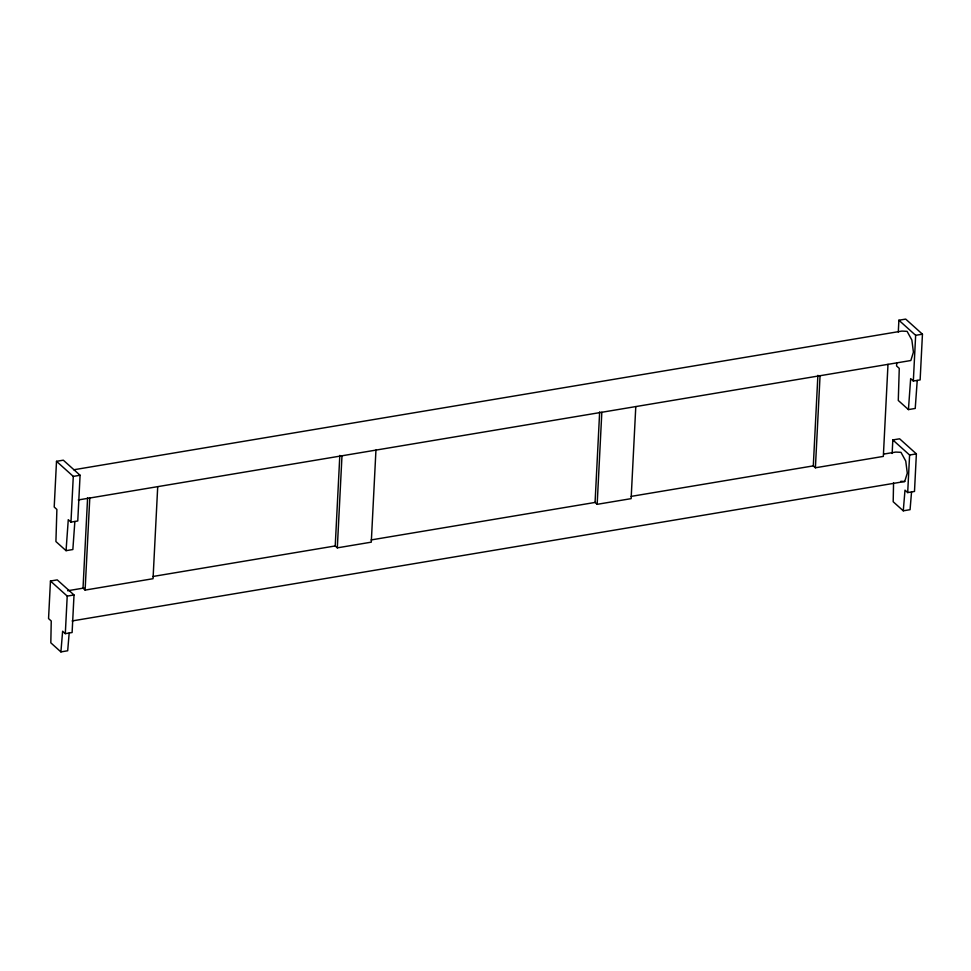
<?xml version="1.0" encoding="UTF-8"?>
<svg xmlns="http://www.w3.org/2000/svg" width="971" height="971" viewBox="0 0 971 971"><rect width="100%" height="100%" fill="white"/><g stroke="black" fill="none" stroke-linecap="round" stroke-linejoin="round"><path stroke-width="1.46" d="M893.563 482.842L893.186 501.752L903.273 510.819L910.07 509.678L911.538 491.981M60.906 651.905L62.63 631.247L65.312 633.662L72.109 632.522L74.014 594.968L57.24 579.881L50.456 581.022L48.55 618.588L51.245 621.003L50.82 642.826L60.906 651.905L67.691 650.764L69.172 633.056M66.052 550.666L68.273 519.691L70.968 522.119L77.765 520.978L80.083 475.256L63.309 460.181L56.512 461.322L54.206 507.032L56.888 509.459L55.917 541.551L66.052 550.666L72.849 549.537L74.852 521.5M65.312 633.662L67.217 596.097L50.456 581.022M70.968 522.119L73.286 476.397L56.512 461.322M87.608 497.638L83.021 588.195L85.108 590.089L153.042 578.704L157.715 486.629M85.108 590.089L89.781 498.014M339.814 455.399L335.226 545.957L337.313 547.85L371.286 542.158L375.947 450.083M337.313 547.85L341.986 455.775M599.653 411.886L595.065 502.444L597.165 504.325L631.126 498.645L635.787 406.57M597.165 504.325L601.826 412.25M817.885 375.328L813.297 465.898L815.397 467.779L883.331 456.406L887.992 364.331M815.397 467.779L820.058 375.704M892.143 453.469L892.822 439.936L899.619 438.807L916.381 453.882L914.488 491.447L907.691 492.588L904.996 490.161L903.273 510.819M896.719 363.008L896.573 365.958L899.267 368.373L898.284 400.477L908.431 409.592L915.228 408.451L917.231 380.426M898.296 332.033L898.891 320.236L905.688 319.095L922.45 334.182L920.132 379.904L913.335 381.033L910.652 378.617L908.431 409.592M907.691 492.588L909.596 455.023L892.822 439.936M913.335 381.033L915.653 335.323L898.891 320.236M72.121 620.942L904.705 481.507L907.29 473.144L905.749 461.055L900.967 452.328L895.76 452.073L883.792 454.076M73.784 469.77L901.889 331.087L907.096 331.342L911.878 340.068L913.42 352.157L910.834 360.52L78.25 499.956M73.286 476.397L80.083 475.256M915.653 335.323L922.45 334.182M67.654 590.756L84.089 588.001M152.848 576.495L335.213 545.945M371.092 539.937L595.308 502.395M631.174 496.387L813.54 465.837M67.217 596.097L74.014 594.968M909.596 455.023L916.381 453.882M900.797 481.313L904.705 481.507"/></g></svg>
